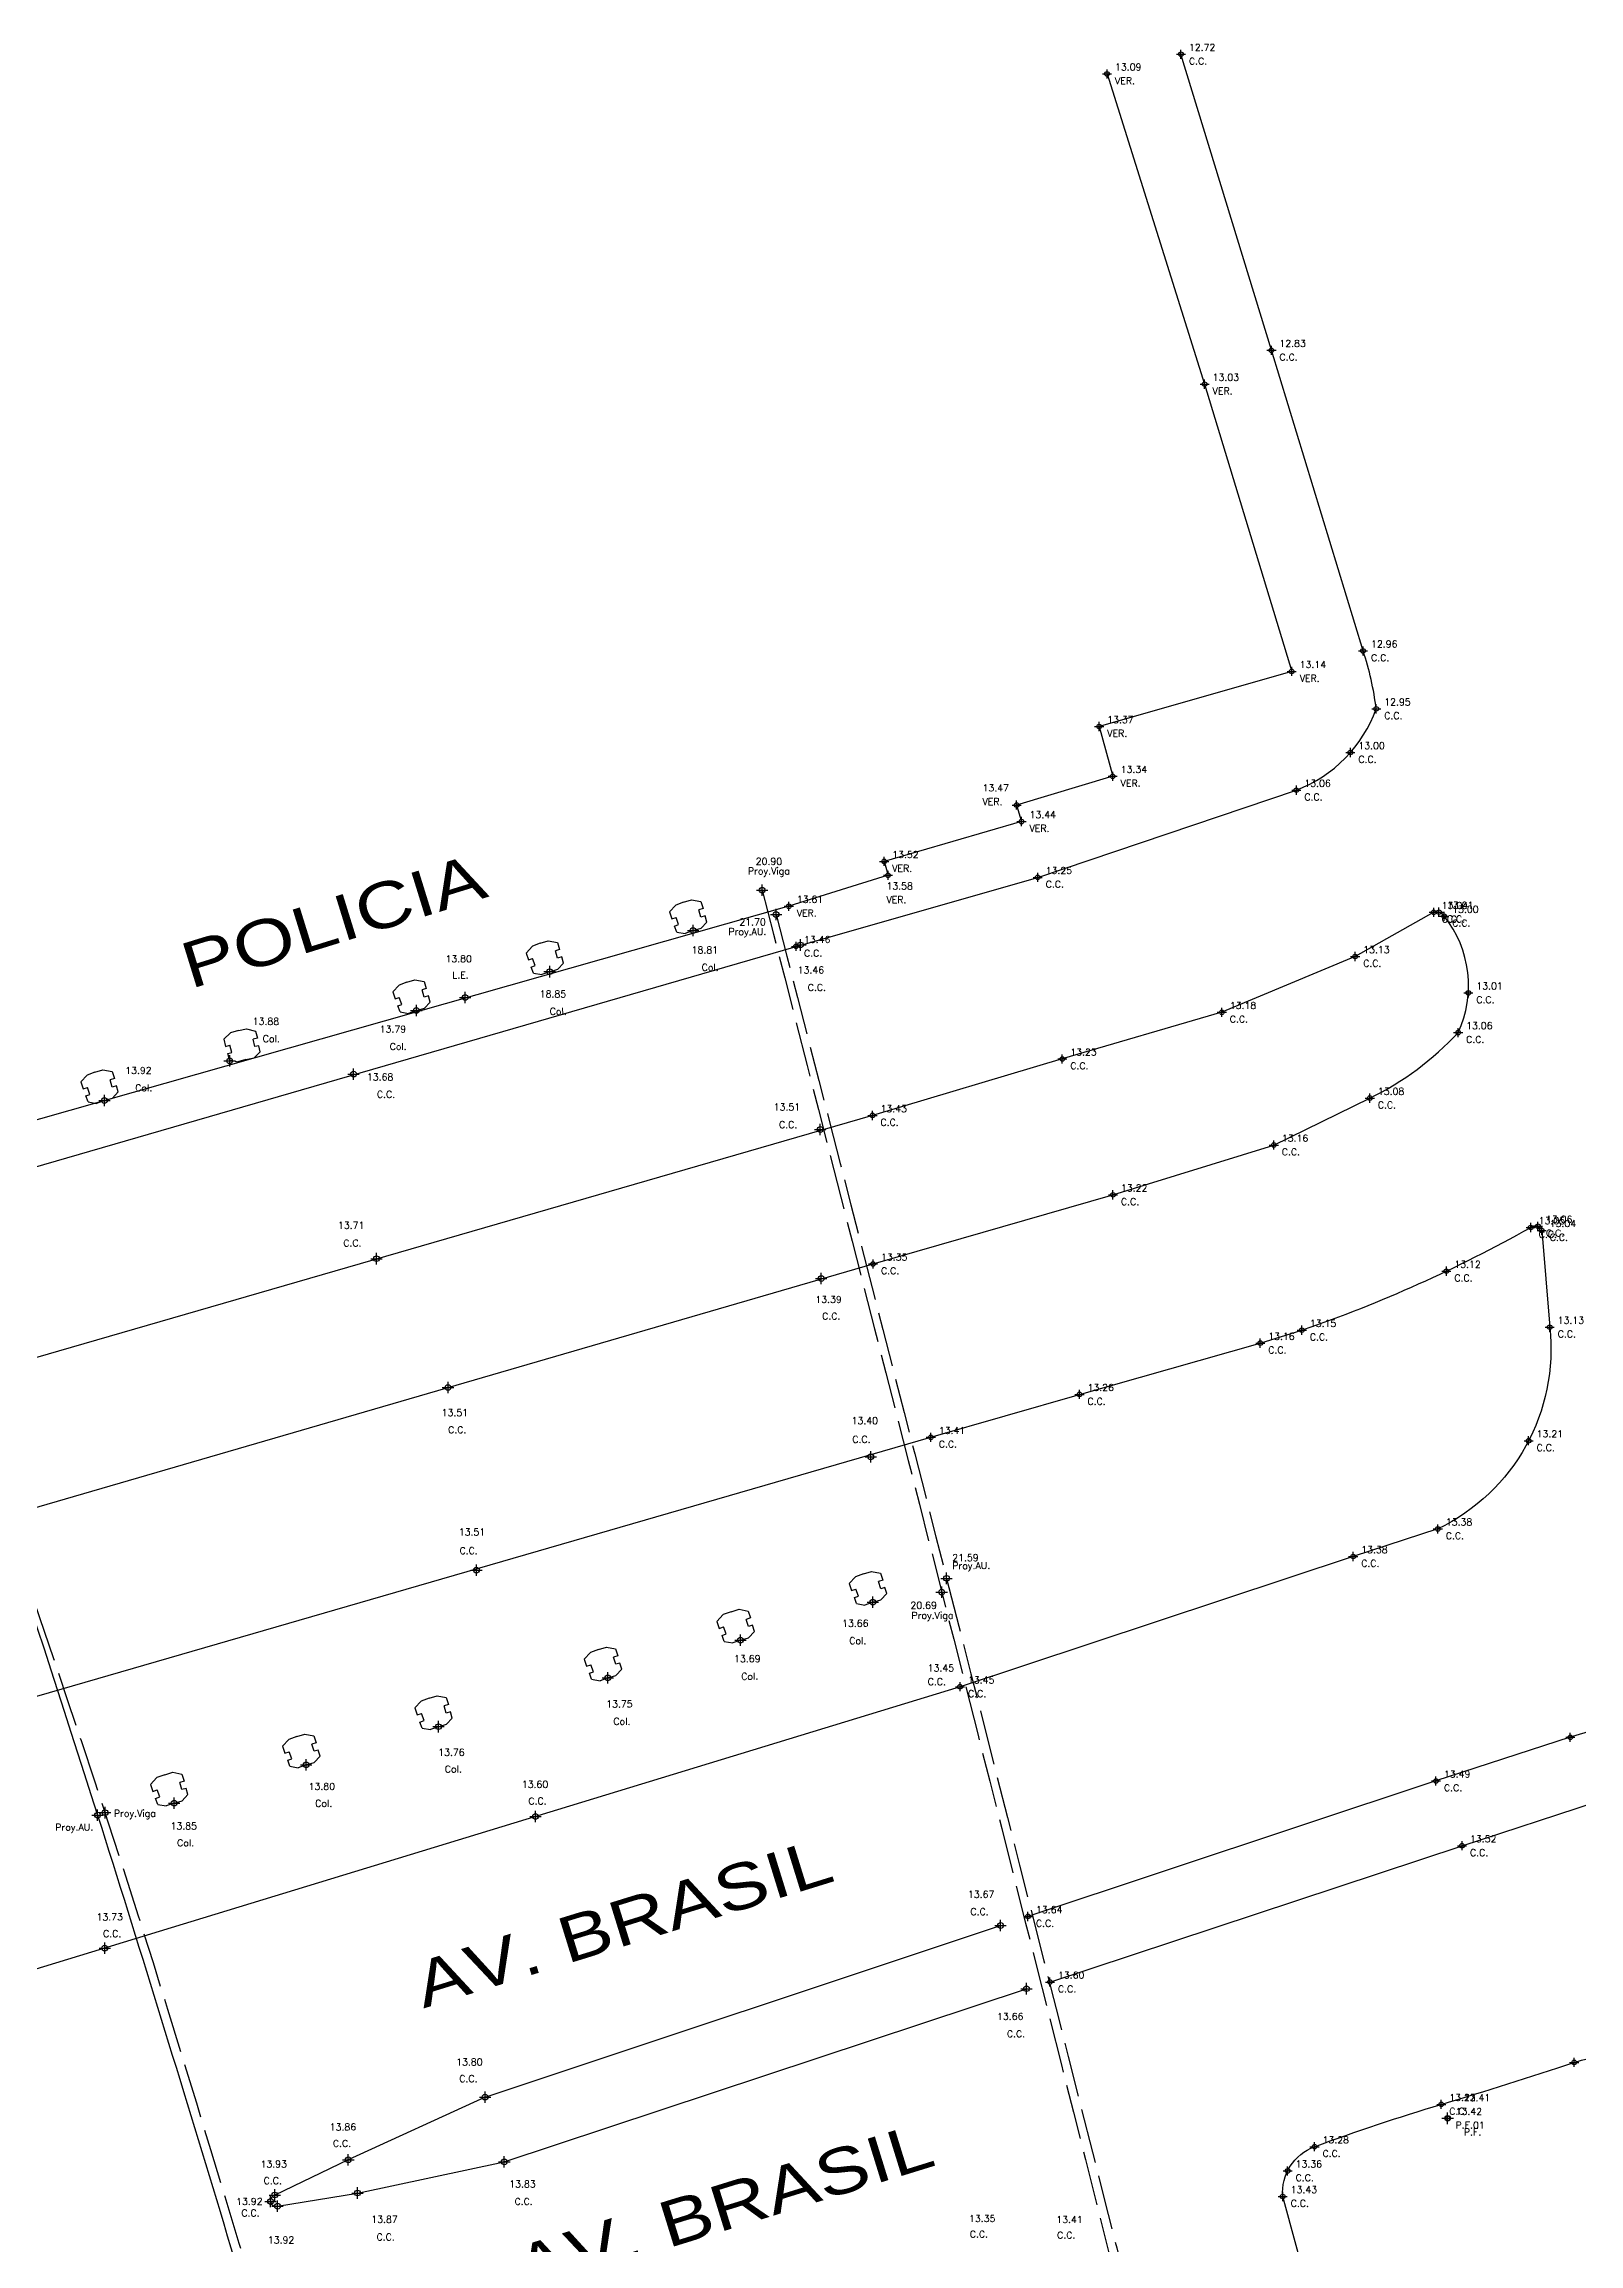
# Model space of a CAD drawing. Header units: metres. Extents: x 27389 to 27997, y 69801 to 70692.
# Drawn here: x 27695.2 to 27762.4, y 70176.8 to 70273.1 of the extents above; entities that cross this region are included whole.
import ezdxf
from ezdxf.enums import TextEntityAlignment as Align

# ---------------------------------------------------------------- set-up
doc = ezdxf.new("R2010")
doc.units = ezdxf.units.M
doc.header["$PDMODE"] = 34
doc.header["$PDSIZE"] = 0.25
doc.linetypes.add('ACAD_ISO02W100', pattern=[15, 12, -3])
for name, color, linetype in [('C.C.', 1, 'Continuous'), ('CODIGOS', 7, 'Continuous'), ('COTAS', 7, 'Continuous'), ('Proy Aut.', 7, 'Continuous'), ('Proy. Viga.', 4, 'Continuous'), ('PUNTOS', 7, 'Continuous'), ('TEXTOS', 3, 'Continuous'), ('VER.', 2, 'Continuous')]:
    doc.layers.add(name, color=color, linetype=linetype)
doc.styles.get("Standard").update_dxf_attribs({"font": 'simplex.shx'})
doc.styles.add('Textos', font='', dxfattribs={"width": 1.3, "height": 2})
doc.styles.get('Textos').set_extended_font_data('Cascadia Code')

# ---------------------------------------------------------------- blocks, each defined once
blk = doc.blocks.new('Pila')
for p, q in [((27776.343, 70161.058), (27776.066, 70160.759)), ((27776.066, 70160.759), (27776.168, 70160.455)), ((27776.168, 70160.455), (27776.353, 70160.517)), ((27776.687, 70161.183), (27776.343, 70161.058)), ((27776.467, 70160.21), (27776.353, 70160.517)), ((27776.687, 70161.183), (27777.038, 70161.287)), ((27777.038, 70161.287), (27777.438, 70161.211)), ((27777.537, 70160.906), (27777.351, 70160.846)), ((27777.442, 70160.531), (27777.351, 70160.846)), ((27777.438, 70161.211), (27777.537, 70160.906)), ((27777.626, 70160.584), (27777.442, 70160.531)), ((27777.704, 70160.314), (27777.626, 70160.584)), ((27776.288, 70160.143), (27776.467, 70160.21)), ((27776.386, 70159.88), (27776.288, 70160.143)), ((27776.386, 70159.88), (27776.753, 70159.814)), ((27777.097, 70159.939), (27776.753, 70159.814)), ((27777.097, 70159.939), (27777.448, 70160.043)), ((27777.704, 70160.314), (27777.448, 70160.043))]:
    blk.add_line(p, q)
blk = doc.blocks.new('*U2')
at = {"color": 0, "linetype": 'ByBlock', "lineweight": -2, "transparency": 16777216}
for p, q in [((-1, 0), (1, 0)), ((0, -1), (0, 1))]:
    blk.add_line(p, q, dxfattribs=at)
blk.add_circle((0, 0), 0.5, dxfattribs=at)
blk = doc.blocks.new('*U3')
at = {"color": 0, "linetype": 'ByBlock', "lineweight": -2, "transparency": 16777216}
for p, q in [((-1, 0), (1, 0)), ((0, -1), (0, 1))]:
    blk.add_line(p, q, dxfattribs=at)
blk.add_circle((0, 0), 0.5, dxfattribs=at)

msp = doc.modelspace()

# ---------------------------------------------------------------- linework, layer by layer
at = {"layer": 'C.C.'}
for p, q in [((27714.51, 70183.227, 14.138), (27737.078, 70190.738, 14.138)), ((27715.35, 70180.389, 14.138), (27738.214, 70187.971, 14.138)), ((27714.51, 70183.227, 14.138), (27708.52, 70180.48, 14.138)), ((27708.52, 70180.48, 14.138), (27705.301, 70178.938, 14.138)), ((27708.924, 70179.025, 14.138), (27715.35, 70180.389, 14.138)), ((27705.425, 70178.444, 14.138), (27708.924, 70179.025, 14.138)), ((27750.865, 70173.62, 14.138), (27749.43, 70178.875, 14.138))]:
    msp.add_line(p, q, dxfattribs=at)
at = {"layer": 'C.C.', "elevation": 14.138, "flags": 128}
for points in [[(27661.63, 70248.807, 0.290809), (27660.026, 70244.178), (27666.435, 70224.352), (27669.295, 70215.489), (27670.496, 70213.856, 0.525079), (27671, 70213.695), (27676.993, 70217.293), (27681.98, 70220.23), (27685.914, 70221.373), (27728.123, 70233.609), (27738.704, 70236.63), (27750.028, 70240.449, 0.217921), (27753.525, 70244.011, 0.049384), (27752.948, 70246.544), (27748.936, 70259.707), (27744.975, 70272.668)], [(27661.63, 70248.807, 0.290809), (27660.026, 70244.178), (27666.435, 70224.352), (27669.295, 70215.489), (27670.496, 70213.856, 0.525079), (27671, 70213.695), (27676.993, 70217.293), (27681.98, 70220.23), (27685.914, 70221.373), (27728.123, 70233.609), (27738.704, 70236.63), (27750.028, 70240.449, 0.217921), (27753.525, 70244.011, 0.049384), (27752.948, 70246.544), (27748.936, 70259.707), (27744.975, 70272.668)], [(27739.241, 70188.262), (27757.28, 70194.231), (27763.165, 70196.154, 0.006147), (27764.951, 70196.762, 0.873047), (27763.942, 70199.556), (27762.022, 70198.978), (27756.14, 70197.065), (27738.277, 70191.135)], [(27739.241, 70188.262), (27757.28, 70194.231), (27763.165, 70196.154, 0.006147), (27764.951, 70196.762, 0.873047), (27763.942, 70199.556), (27762.022, 70198.978), (27756.14, 70197.065), (27738.277, 70191.135)], [(27749.43, 70178.875, -0.335764), (27750.824, 70181.053, -0.01562), (27756.372, 70182.906, 0.007394), (27762.192, 70184.744, -0.205343), (27767.3, 70184.312, -0.151286), (27771.559, 70180.016), (27781.394, 70156.156), (27788.955, 70138.158), (27798.004, 70116.928), (27807.165, 70095.861), (27814.287, 70080.113, -0.283049), (27812.555, 70070.9), (27798.701, 70059.809), (27787.18, 70050.747, -0.402008), (27784.614, 70050.918), (27781.196, 70055.219)], [(27749.43, 70178.875, -0.335764), (27750.824, 70181.053, -0.01562), (27756.372, 70182.906, 0.007394), (27762.192, 70184.744, -0.205343), (27767.3, 70184.312, -0.151286), (27771.559, 70180.016), (27781.394, 70156.156), (27788.955, 70138.158), (27798.004, 70116.928), (27807.165, 70095.861), (27814.287, 70080.113, -0.283049), (27812.555, 70070.9), (27798.701, 70059.809), (27787.18, 70050.747, -0.402008), (27784.614, 70050.918), (27781.196, 70055.219)]]:
    msp.add_lwpolyline(points, format="xyb", dxfattribs=at)
for points in [[(27683.817, 70212.415), (27676.63, 70207.586), (27674.973, 70206.462), (27673.408, 70205.299, 0.788158), (27674.494, 70203.186), (27676.47, 70203.741), (27678.4, 70204.293), (27685.793, 70206.419), (27731.493, 70219.703), (27741.999, 70222.731), (27749.04, 70224.91), (27753.244, 70226.965, 0.09206), (27757.11, 70229.833, 0.285884), (27756.5, 70234.927, 0.347842), (27756.043, 70235.1), (27752.604, 70233.163), (27746.762, 70230.721), (27739.78, 70228.678), (27731.469, 70226.206)], [(27683.817, 70212.415), (27676.63, 70207.586), (27674.973, 70206.462), (27673.408, 70205.299, 0.788158), (27674.494, 70203.186), (27676.47, 70203.741), (27678.4, 70204.293), (27685.793, 70206.419), (27731.493, 70219.703), (27741.999, 70222.731), (27749.04, 70224.91), (27753.244, 70226.965, 0.09206), (27757.11, 70229.833, 0.285884), (27756.5, 70234.927, 0.347842), (27756.043, 70235.1), (27752.604, 70233.163), (27746.762, 70230.721), (27739.78, 70228.678), (27731.469, 70226.206)], [(27760.288, 70221.301, -0.546428), (27760.77, 70221.172), (27761.12, 70216.937, -0.318203), (27756.221, 70208.101), (27752.517, 70206.894), (27735.302, 70201.191), (27691.669, 70187.859, -0.064573), (27686.067, 70186.641, -0.125866), (27680.426, 70187.582, -0.214268), (27677.115, 70191.26), (27675.863, 70195.158), (27689.176, 70199.134), (27734.024, 70212.113), (27740.532, 70213.992), (27748.447, 70216.238), (27750.268, 70216.805, 0.045206)], [(27760.288, 70221.301, -0.546428), (27760.77, 70221.172), (27761.12, 70216.937, -0.318203), (27756.221, 70208.101), (27752.517, 70206.894), (27735.302, 70201.191), (27691.669, 70187.859, -0.064573), (27686.067, 70186.641, -0.125866), (27680.426, 70187.582, -0.214268), (27677.115, 70191.26), (27675.863, 70195.158), (27689.176, 70199.134), (27734.024, 70212.113), (27740.532, 70213.992), (27748.447, 70216.238), (27750.268, 70216.805, 0.045206)]]:
    msp.add_lwpolyline(points, format="xyb", close=True, dxfattribs=at)
at = {"layer": 'C.C.'}
msp.add_arc((27705.369, 70178.692, 14.138), 0.255, 105.3941, 282.79739, dxfattribs=at)
at = {"layer": 'Proy Aut.', "linetype": 'ACAD_ISO02W100', "ltscale": 0.2}
msp.add_spline([(27727.25, 70235.002, 14.138), (27734.714, 70205.938, 14.138), (27743.229, 70172.434, 14.138), (27751.787, 70138.869, 14.138), (27761.275, 70101.253, 14.138), (27768.797, 70071.021, 14.138), (27775.05, 70044.157, 14.138), (27783.272, 70003.012, 14.138), (27787.76, 69968.779, 14.138)], degree=3, dxfattribs=at)
at = {"layer": 'Proy Aut.'}
msp.add_spline([(27687.924, 70224.596, 14.138), (27697.543, 70195.569, 14.138), (27707.903, 70161.89, 14.138), (27718.697, 70128.421, 14.138), (27729.89, 70093.6, 14.138), (27738.732, 70065.207, 14.138), (27747.73, 70031.228, 14.138), (27754.082, 69999.098, 14.138), (27757.406, 69971.041, 14.138), (27760.396, 69941.315, 14.138)], degree=3, dxfattribs=at)
at = {"layer": 'Proy. Viga.', "linetype": 'ACAD_ISO02W100', "ltscale": 0.2}
msp.add_spline([(27726.64, 70236.069, 14.138), (27734.5, 70205.338, 14.138), (27742.881, 70172.211, 14.138), (27751.68, 70137.701, 14.138), (27760.801, 70102.377, 14.138), (27768.126, 70072.165, 14.138), (27774.491, 70044.706, 14.138), (27781.857, 70009.303, 14.138), (27786.953, 69973.175, 14.138)], degree=3, dxfattribs=at)
msp.add_open_spline([(27730.08, 70093.661, 14.138), (27726.379, 70105.409, 14.138), (27719.145, 70128.374, 14.138), (27707.963, 70162.069, 14.138), (27698.788, 70194.087, 14.138), (27691.326, 70214.627, 14.138), (27688.264, 70224.578, 14.138), (27688.177, 70224.864, 14.138)], degree=3, knots=[0, 0, 0, 0, 36.952377, 72.232274, 106.494852, 136.840049, 137.736408, 137.736408, 137.736408, 137.736408], dxfattribs=at)
at = {"layer": 'PUNTOS', "color": 2}
for p in [(27726.64, 70236.069, 14.138), (27727.25, 70235.002, 14.138), (27723.614, 70234.298, 14.138), (27728.319, 70233.67, 14.138), (27717.337, 70232.501, 14.138), (27711.499, 70230.796, 14.138), (27713.639, 70231.365, 14.138), (27703.327, 70228.592, 14.138), (27708.753, 70228.018, 14.138), (27697.843, 70226.857, 14.138), (27729.183, 70225.591, 14.138), (27709.757, 70219.934, 14.138), (27729.228, 70219.062, 14.138), (27712.886, 70214.289, 14.138), (27731.394, 70211.259, 14.138), (27714.128, 70206.301, 14.138), (27734.714, 70205.938, 14.138), (27731.486, 70204.892, 14.138), (27734.5, 70205.338, 14.138), (27725.693, 70203.236, 14.138), (27719.884, 70201.581, 14.138), (27712.469, 70199.444, 14.138), (27706.677, 70197.772, 14.138), (27700.896, 70196.098, 14.138), (27697.543, 70195.569, 14.138), (27697.876, 70195.679, 14.138), (27716.718, 70195.513, 14.138), (27737.078, 70190.738, 14.138), (27697.857, 70189.75, 14.138), (27738.214, 70187.971, 14.138), (27714.51, 70183.227, 14.138), (27756.651, 70182.296, 14.138), (27708.52, 70180.48, 14.138), (27715.35, 70180.389, 14.138), (27705.117, 70178.653, 14.138), (27705.301, 70178.938, 14.138), (27708.924, 70179.025, 14.138), (27705.425, 70178.444, 14.138)]:
    msp.add_point(p, dxfattribs=at)
at = {"layer": 'VER.', "elevation": 14.138, "flags": 128}
msp.add_lwpolyline([(27741.738, 70271.808), (27746.012, 70258.222), (27749.824, 70245.648), (27741.396, 70243.233), (27741.985, 70241.054), (27737.781, 70239.794), (27737.995, 70239.08), (27731.982, 70237.328), (27732.152, 70236.719), (27727.806, 70235.365), (27685.423, 70223.322), (27684.309, 70227.043), (27681.51, 70226.288), (27682.556, 70222.615), (27675.143, 70220.435), (27673.492, 70226.3), (27668.892, 70225.001), (27662.722, 70245.197), (27661.63, 70248.807)], dxfattribs=at)
msp.add_lwpolyline([(27741.738, 70271.808), (27746.012, 70258.222), (27749.824, 70245.648), (27741.396, 70243.233), (27741.985, 70241.054), (27737.781, 70239.794), (27737.995, 70239.08), (27731.982, 70237.328), (27732.152, 70236.719), (27727.806, 70235.365), (27685.423, 70223.322), (27684.309, 70227.043), (27681.51, 70226.288), (27682.556, 70222.615), (27675.143, 70220.435), (27673.492, 70226.3), (27668.892, 70225.001), (27662.722, 70245.197), (27661.63, 70248.807)], dxfattribs=at)

# ---------------------------------------------------------------- block references
for p, rotation in [((119.543, 6.101, 14.138), 0.141232810878701), ((113.266, 4.305, 14.138), 0.141232810878701), ((107.429, 2.6, 14.138), 0.141232810878701), ((-4768.809, 2114.789, 14.138), 356.1099895900331), ((93.772, -1.339, 14.138), 0.141232810878701), ((127.415, -23.304, 14.138), 0.141232810878701), ((121.623, -24.961, 14.138), 0.141232810878701), ((115.814, -26.615, 14.138), 0.141232810878701), ((108.398, -28.752, 14.138), 0.141232810878701), ((102.606, -30.424, 14.138), 0.141232810878701), ((96.825, -32.099, 14.138), 0.141232810878701)]:
    msp.add_blockref('Pila', p, dxfattribs=dict(rotation=rotation))
at = {"layer": 'PUNTOS', "color": 1, "xscale": 0.2, "yscale": 0.2, "zscale": 0.2}
for name, p in [('*U2', (27744.975, 70272.668, 26.861)), ('*U2', (27741.738, 70271.808, 27.225)), ('*U2', (27748.936, 70259.707, 26.967)), ('*U2', (27746.012, 70258.222, 27.166)), ('*U2', (27752.948, 70246.544, 27.093)), ('*U2', (27749.824, 70245.648, 27.273)), ('*U2', (27741.396, 70243.233, 27.509)), ('*U2', (27753.525, 70244.011, 27.087)), ('*U2', (27752.393, 70242.095, 27.139)), ('*U2', (27741.985, 70241.054, 27.482)), ('*U2', (27750.028, 70240.449, 27.203)), ('*U2', (27737.781, 70239.794, 27.609)), ('*U2', (27737.995, 70239.073, 27.573)), ('*U2', (27731.982, 70237.328, 27.657)), ('*U2', (27732.152, 70236.719, 27.717)), ('*U2', (27738.704, 70236.63, 27.388)), ('*U2', (27727.806, 70235.365, 27.749)), ('*U2', (27756.043, 70235.1, 27.178)), ('*U2', (27756.268, 70235.104, 27.144)), ('*U2', (27756.5, 70234.927, 27.134)), ('*U2', (27728.123, 70233.609, 27.599)), ('*U2', (27752.604, 70233.163, 27.269)), ('*U2', (27757.557, 70231.57, 27.144)), ('*U2', (27746.762, 70230.721, 27.321)), ('*U2', (27757.11, 70229.833, 27.195)), ('*U2', (27739.78, 70228.678, 27.366)), ('*U2', (27753.244, 70226.965, 27.22)), ('*U2', (27731.469, 70226.206, 27.57)), ('*U2', (27749.04, 70224.91, 27.302)), ('*U2', (27741.999, 70222.731, 27.359)), ('*U2', (27760.288, 70221.301, 27.19)), ('*U2', (27760.606, 70221.354, 27.197)), ('*U2', (27760.77, 70221.172, 27.178)), ('*U2', (27731.493, 70219.703, 27.487)), ('*U2', (27756.595, 70219.388, 27.262)), ('*U2', (27748.447, 70216.238, 27.302)), ('*U2', (27750.268, 70216.805, 27.289)), ('*U2', (27761.12, 70216.937, 27.264)), ('*U3', (27761.12, 70216.937, 27.264)), ('*U2', (27740.532, 70213.992, 27.393)), ('*U2', (27734.024, 70212.113, 27.551)), ('*U2', (27760.196, 70211.963, 27.348)), ('*U3', (27760.196, 70211.963, 27.348)), ('*U2', (27756.221, 70208.101, 27.516)), ('*U3', (27756.221, 70208.101, 27.516)), ('*U2', (27752.517, 70206.894, 27.518)), ('*U3', (27752.517, 70206.894, 27.518)), ('*U2', (27735.302, 70201.191, 27.589)), ('*U2', (27762.022, 70198.978, 27.589)), ('*U3', (27762.022, 70198.978, 27.589)), ('*U2', (27756.14, 70197.065, 27.632)), ('*U3', (27756.14, 70197.065, 27.632)), ('*U2', (27757.28, 70194.231, 27.658)), ('*U3', (27757.28, 70194.231, 27.658)), ('*U2', (27738.277, 70191.135, 27.774)), ('*U3', (27738.277, 70191.135, 27.774)), ('*U2', (27739.241, 70188.262, 27.74)), ('*U3', (27739.241, 70188.262, 27.74)), ('*U2', (27762.192, 70184.744, 27.326)), ('*U2', (27756.372, 70182.906, 27.359)), ('*U2', (27756.651, 70182.296, 27.553)), ('*U2', (27750.824, 70181.053, 27.422)), ('*U2', (27749.645, 70179.992, 27.494)), ('*U2', (27749.43, 70178.875, 27.566))]:
    msp.add_blockref(name, p, dxfattribs=at)
at = {"layer": 'PUNTOS', "color": 2, "xscale": 0.2, "yscale": 0.2, "zscale": 0.2}
for p in [(27744.975, 70272.668, 26.861), (27741.738, 70271.808, 27.225), (27748.936, 70259.707, 26.967), (27746.012, 70258.222, 27.166), (27752.948, 70246.544, 27.093), (27749.824, 70245.648, 27.273), (27741.396, 70243.233, 27.509), (27753.525, 70244.011, 27.087), (27752.393, 70242.095, 27.139), (27741.985, 70241.054, 27.482), (27750.028, 70240.449, 27.203), (27737.781, 70239.794, 27.609), (27737.995, 70239.073, 27.573), (27731.982, 70237.328, 27.657), (27732.152, 70236.719, 27.717), (27738.704, 70236.63, 27.388), (27727.806, 70235.365, 27.749), (27756.043, 70235.1, 27.178), (27756.268, 70235.104, 27.144), (27756.5, 70234.927, 27.134), (27728.123, 70233.609, 27.599), (27752.604, 70233.163, 27.269), (27757.557, 70231.57, 27.144), (27746.762, 70230.721, 27.321), (27757.11, 70229.833, 27.195), (27739.78, 70228.678, 27.366), (27753.244, 70226.965, 27.22), (27731.469, 70226.206, 27.57), (27749.04, 70224.91, 27.302), (27741.999, 70222.731, 27.359), (27760.288, 70221.301, 27.19), (27760.606, 70221.354, 27.197), (27760.77, 70221.172, 27.178), (27731.493, 70219.703, 27.487), (27756.595, 70219.388, 27.262), (27748.447, 70216.238, 27.302), (27750.268, 70216.805, 27.289), (27740.532, 70213.992, 27.393), (27734.024, 70212.113, 27.551), (27735.302, 70201.191, 27.589), (27762.192, 70184.744, 27.326), (27756.372, 70182.906, 27.359), (27756.651, 70182.296, 27.553), (27750.824, 70181.053, 27.422), (27749.645, 70179.992, 27.494), (27749.43, 70178.875, 27.566)]:
    msp.add_blockref('*U3', p, dxfattribs=at)

# ---------------------------------------------------------------- texts
at = {"layer": 'CODIGOS', "color": 3}
for s, p in [('Proy.Viga', (27726.016, 70236.756, 14.138)), ('Proy.AU.', (27725.163, 70234.103, 14.138)), ('Col.', (27723.992, 70232.537, 14.138)), ('L.E.', (27713.073, 70232.198, 14.138)), ('C.C.', (27728.636, 70231.659, 14.138)), ('Col.', (27717.34, 70230.614, 14.138)), ('Col.', (27704.776, 70229.414, 14.138)), ('Col.', (27710.334, 70229.073, 14.138)), ('Col.', (27699.191, 70227.263, 14.138)), ('C.C.', (27709.775, 70226.98, 14.138)), ('C.C.', (27727.379, 70225.648, 14.138)), ('C.C.', (27708.301, 70220.465, 14.138)), ('C.C.', (27729.266, 70217.266, 14.138)), ('C.C.', (27712.891, 70212.291, 14.138)), ('C.C.', (27730.588, 70211.87, 14.138)), ('C.C.', (27713.391, 70206.995, 14.138)), ('Proy.AU.', (27734.964, 70206.345, 14.138)), ('Proy.Viga', (27733.177, 70204.161, 14.138)), ('Col.', (27730.455, 70203.055, 14.138)), ('Col.', (27725.725, 70201.501, 14.138)), ('Col.', (27720.128, 70199.523, 14.138)), ('Col.', (27712.746, 70197.435, 14.138)), ('Col.', (27707.071, 70195.939, 14.138)), ('C.C.', (27716.406, 70196.034, 14.138)), ('Proy.AU.', (27695.693, 70194.891, 14.138)), ('Proy.Viga', (27698.258, 70195.497, 14.138)), ('Col.', (27701.026, 70194.206, 14.138)), ('C.C.', (27735.759, 70191.191, 14.138)), ('C.C.', (27697.784, 70190.228, 14.138)), ('C.C.', (27737.355, 70185.844, 14.138)), ('P.F.', (27757.362, 70181.548, 14.138)), ('C.C.', (27715.799, 70178.503, 14.138)), ('C.C.', (27735.731, 70177.073, 14.138)), ('C.C.', (27739.553, 70177.029, 14.138))]:
    msp.add_text(s, height=0.3, rotation=0.14123, dxfattribs=at).set_placement(p)
for p in [(27713.381, 70183.884, 14.138), (27707.848, 70181.045, 14.138), (27704.815, 70179.418, 14.138), (27703.84, 70178.004, 14.138), (27709.758, 70176.952, 14.138)]:
    msp.add_text('C.C.', height=0.3, dxfattribs=at).set_placement(p)
at = {"layer": 'CODIGOS', "color": 3, "char_height": 0.3, "attachment_point": 1}
for s, insert in [('C.C.', (27745.325, 70272.518, 26.861)), ('C.C.', (27745.325, 70272.518, 26.861)), ('VER.', (27742.088, 70271.658, 27.225)), ('VER.', (27742.088, 70271.658, 27.225)), ('C.C.', (27749.286, 70259.557, 26.967)), ('C.C.', (27749.286, 70259.557, 26.967)), ('VER.', (27746.362, 70258.072, 27.166)), ('VER.', (27746.362, 70258.072, 27.166)), ('C.C.', (27753.298, 70246.394, 27.093)), ('C.C.', (27753.298, 70246.394, 27.093)), ('VER.', (27750.174, 70245.498, 27.273)), ('VER.', (27750.174, 70245.498, 27.273)), ('C.C.', (27753.875, 70243.861, 27.087)), ('C.C.', (27753.875, 70243.861, 27.087)), ('VER.', (27741.746, 70243.083, 27.509)), ('VER.', (27741.746, 70243.083, 27.509)), ('C.C.', (27752.743, 70241.945, 27.139)), ('C.C.', (27752.743, 70241.945, 27.139)), ('VER.', (27742.335, 70240.904, 27.482)), ('VER.', (27742.335, 70240.904, 27.482)), ('VER.', (27736.286, 70240.097, 27.609)), ('C.C.', (27750.378, 70240.299, 27.203)), ('C.C.', (27750.378, 70240.299, 27.203)), ('VER.', (27738.345, 70238.923, 27.573)), ('VER.', (27738.345, 70238.923, 27.573)), ('VER.', (27732.332, 70237.178, 27.657)), ('VER.', (27732.332, 70237.178, 27.657)), ('VER.', (27732.081, 70235.805, 27.717)), ('C.C.', (27739.054, 70236.48, 27.388)), ('C.C.', (27739.054, 70236.48, 27.388)), ('VER.', (27728.156, 70235.215, 27.749)), ('VER.', (27728.156, 70235.215, 27.749)), ('C.C.', (27756.393, 70234.95, 27.178)), ('C.C.', (27756.393, 70234.95, 27.178)), ('C.C.', (27756.618, 70234.954, 27.144)), ('C.C.', (27756.618, 70234.954, 27.144)), ('C.C.', (27756.85, 70234.777, 27.134)), ('C.C.', (27756.85, 70234.777, 27.134)), ('C.C.', (27728.473, 70233.459, 27.599)), ('C.C.', (27728.473, 70233.459, 27.599)), ('C.C.', (27752.954, 70233.013, 27.269)), ('C.C.', (27752.954, 70233.013, 27.269)), ('C.C.', (27757.907, 70231.42, 27.144)), ('C.C.', (27757.907, 70231.42, 27.144)), ('C.C.', (27747.112, 70230.571, 27.321)), ('C.C.', (27747.112, 70230.571, 27.321)), ('C.C.', (27757.46, 70229.683, 27.195)), ('C.C.', (27757.46, 70229.683, 27.195)), ('C.C.', (27740.13, 70228.528, 27.366)), ('C.C.', (27740.13, 70228.528, 27.366)), ('C.C.', (27731.819, 70226.056, 27.57)), ('C.C.', (27731.819, 70226.056, 27.57)), ('C.C.', (27753.594, 70226.815, 27.22)), ('C.C.', (27753.594, 70226.815, 27.22)), ('C.C.', (27749.39, 70224.76, 27.302)), ('C.C.', (27749.39, 70224.76, 27.302)), ('C.C.', (27742.349, 70222.581, 27.359)), ('C.C.', (27742.349, 70222.581, 27.359)), ('C.C.', (27760.638, 70221.151, 27.19)), ('C.C.', (27760.638, 70221.151, 27.19)), ('C.C.', (27760.956, 70221.204, 27.197)), ('C.C.', (27760.956, 70221.204, 27.197)), ('C.C.', (27761.12, 70221.022, 27.178)), ('C.C.', (27761.12, 70221.022, 27.178)), ('C.C.', (27731.843, 70219.553, 27.487)), ('C.C.', (27731.843, 70219.553, 27.487)), ('C.C.', (27756.945, 70219.238, 27.262)), ('C.C.', (27756.945, 70219.238, 27.262)), ('C.C.', (27750.618, 70216.655, 27.289)), ('C.C.', (27750.618, 70216.655, 27.289)), ('C.C.', (27761.47, 70216.787, 27.264)), ('C.C.', (27761.47, 70216.787, 27.264)), ('C.C.', (27748.797, 70216.088, 27.302)), ('C.C.', (27748.797, 70216.088, 27.302)), ('C.C.', (27740.882, 70213.842, 27.393)), ('C.C.', (27740.882, 70213.842, 27.393)), ('C.C.', (27734.374, 70211.963, 27.551)), ('C.C.', (27734.374, 70211.963, 27.551)), ('C.C.', (27760.546, 70211.813, 27.348)), ('C.C.', (27760.546, 70211.813, 27.348)), ('C.C.', (27756.571, 70207.951, 27.516)), ('C.C.', (27756.571, 70207.951, 27.516)), ('C.C.', (27752.867, 70206.744, 27.518)), ('C.C.', (27752.867, 70206.744, 27.518)), ('C.C.', (27733.887, 70201.561, 27.589)), ('C.C.', (27735.652, 70201.041, 27.589)), ('C.C.', (27756.49, 70196.915, 27.632)), ('C.C.', (27756.49, 70196.915, 27.632)), ('C.C.', (27757.63, 70194.081, 27.658)), ('C.C.', (27757.63, 70194.081, 27.658)), ('C.C.', (27738.627, 70190.985, 27.774)), ('C.C.', (27738.627, 70190.985, 27.774)), ('C.C.', (27739.591, 70188.112, 27.74)), ('C.C.', (27739.591, 70188.112, 27.74)), ('C.C.', (27756.722, 70182.756, 27.359)), ('C.C.', (27756.722, 70182.756, 27.359)), ('P.F.01', (27757.001, 70182.146, 27.553)), ('P.F.01', (27757.001, 70182.146, 27.553)), ('C.C.', (27751.174, 70180.903, 27.422)), ('C.C.', (27751.174, 70180.903, 27.422)), ('C.C.', (27749.995, 70179.842, 27.494)), ('C.C.', (27749.995, 70179.842, 27.494)), ('C.C.', (27749.78, 70178.725, 27.566)), ('C.C.', (27749.78, 70178.725, 27.566))]:
    msp.add_mtext(s, dxfattribs=dict(at, insert=insert))
at = {"layer": 'COTAS', "color": 1}
for s, p in [('20.90  ', (27726.359, 70237.18, 14.138)), ('21.70  ', (27725.641, 70234.525, 14.138)), ('13.80  ', (27712.774, 70232.912, 14.138)), ('18.81  ', (27723.553, 70233.297, 14.138)), ('13.46  ', (27728.197, 70232.419, 14.138)), ('18.85  ', (27716.902, 70231.374, 14.138)), ('13.88  ', (27704.337, 70230.174, 14.138)), ('13.79  ', (27709.895, 70229.833, 14.138)), ('13.92  ', (27698.753, 70228.023, 14.138)), ('13.68  ', (27709.336, 70227.74, 14.138)), ('13.51  ', (27727.147, 70226.425, 14.138)), ('13.71  ', (27708.069, 70221.242, 14.138)), ('13.39  ', (27728.968, 70217.996, 14.138)), ('13.51  ', (27712.608, 70213.041, 14.138)), ('13.40  ', (27730.555, 70212.688, 14.138)), ('13.51  ', (27713.358, 70207.813, 14.138)), ('21.59  ', (27734.962, 70206.689, 14.138)), ('20.69  ', (27733.132, 70204.602, 14.138)), ('13.66  ', (27730.14, 70203.82, 14.138)), ('13.69  ', (27725.411, 70202.267, 14.138)), ('13.75  ', (27719.813, 70200.288, 14.138)), ('13.76  ', (27712.458, 70198.17, 14.138)), ('13.60  ', (27716.117, 70196.769, 14.138)), ('13.80  ', (27706.783, 70196.674, 14.138)), ('13.85  ', (27700.738, 70194.941, 14.138)), ('13.67  ', (27735.649, 70191.953, 14.138)), ('13.73  ', (27697.496, 70190.963, 14.138)), ('13.66  ', (27736.921, 70186.604, 14.138)), ('13.80  ', (27713.242, 70184.607, 14.138)), ('13.41  ', (27757.358, 70183.048, 14.138)), ('13.86  ', (27707.709, 70181.768, 14.138)), ('13.93  ', (27704.676, 70180.14, 14.138)), ('13.92  ', (27703.609, 70178.504, 14.138)), ('13.83  ', (27715.568, 70179.271, 14.138)), ('13.87  ', (27709.527, 70177.72, 14.138)), ('13.35  ', (27735.696, 70177.756, 14.138)), ('13.41  ', (27739.518, 70177.712, 14.138)), ('13.92  ', (27705, 70176.817, 14.138))]:
    msp.add_text(s, height=0.3, rotation=0.14123, dxfattribs=at).set_placement(p)
at = {"layer": 'COTAS', "color": 1, "char_height": 0.3, "attachment_point": 7}
for s, insert in [('12.72', (27745.325, 70272.818, 26.861)), ('12.72', (27745.325, 70272.818, 26.861)), ('13.09', (27742.088, 70271.958, 27.225)), ('13.09', (27742.088, 70271.958, 27.225)), ('12.83', (27749.286, 70259.857, 26.967)), ('12.83', (27749.286, 70259.857, 26.967)), ('13.03', (27746.362, 70258.372, 27.166)), ('13.03', (27746.362, 70258.372, 27.166)), ('12.96', (27753.298, 70246.694, 27.093)), ('12.96', (27753.298, 70246.694, 27.093)), ('13.14', (27750.174, 70245.798, 27.273)), ('13.14', (27750.174, 70245.798, 27.273)), ('12.95', (27753.875, 70244.161, 27.087)), ('12.95', (27753.875, 70244.161, 27.087)), ('13.37', (27741.746, 70243.383, 27.509)), ('13.37', (27741.746, 70243.383, 27.509)), ('13.00', (27752.743, 70242.245, 27.139)), ('13.00', (27752.743, 70242.245, 27.139)), ('13.34', (27742.335, 70241.204, 27.482)), ('13.34', (27742.335, 70241.204, 27.482)), ('13.47', (27736.286, 70240.397, 27.609)), ('13.06', (27750.378, 70240.599, 27.203)), ('13.06', (27750.378, 70240.599, 27.203)), ('13.44', (27738.345, 70239.223, 27.573)), ('13.44', (27738.345, 70239.223, 27.573)), ('13.52', (27732.332, 70237.478, 27.657)), ('13.52', (27732.332, 70237.478, 27.657)), ('13.25', (27739.054, 70236.78, 27.388)), ('13.25', (27739.054, 70236.78, 27.388)), ('13.61', (27728.156, 70235.515, 27.749)), ('13.61', (27728.156, 70235.515, 27.749)), ('13.58', (27732.081, 70236.105, 27.717)), ('13.04', (27756.393, 70235.25, 27.178)), ('13.04', (27756.393, 70235.25, 27.178)), ('13.01', (27756.618, 70235.254, 27.144)), ('13.01', (27756.618, 70235.254, 27.144)), ('13.00', (27756.85, 70235.077, 27.134)), ('13.00', (27756.85, 70235.077, 27.134)), ('13.46', (27728.473, 70233.759, 27.599)), ('13.46', (27728.473, 70233.759, 27.599)), ('13.13', (27752.954, 70233.313, 27.269)), ('13.13', (27752.954, 70233.313, 27.269)), ('13.01', (27757.907, 70231.72, 27.144)), ('13.01', (27757.907, 70231.72, 27.144)), ('13.18', (27747.112, 70230.871, 27.321)), ('13.18', (27747.112, 70230.871, 27.321)), ('13.06', (27757.46, 70229.983, 27.195)), ('13.06', (27757.46, 70229.983, 27.195)), ('13.23', (27740.13, 70228.828, 27.366)), ('13.23', (27740.13, 70228.828, 27.366)), ('13.08', (27753.594, 70227.115, 27.22)), ('13.08', (27753.594, 70227.115, 27.22)), ('13.43', (27731.819, 70226.356, 27.57)), ('13.43', (27731.819, 70226.356, 27.57)), ('13.16', (27749.39, 70225.06, 27.302)), ('13.16', (27749.39, 70225.06, 27.302)), ('13.22', (27742.349, 70222.881, 27.359)), ('13.22', (27742.349, 70222.881, 27.359)), ('13.05', (27760.638, 70221.451, 27.19)), ('13.05', (27760.638, 70221.451, 27.19)), ('13.06', (27760.956, 70221.504, 27.197)), ('13.06', (27760.956, 70221.504, 27.197)), ('13.04', (27761.12, 70221.322, 27.178)), ('13.04', (27761.12, 70221.322, 27.178)), ('13.35', (27731.843, 70219.853, 27.487)), ('13.35', (27731.843, 70219.853, 27.487)), ('13.12', (27756.945, 70219.538, 27.262)), ('13.12', (27756.945, 70219.538, 27.262)), ('13.15', (27750.618, 70216.955, 27.289)), ('13.15', (27750.618, 70216.955, 27.289)), ('13.13', (27761.47, 70217.087, 27.264)), ('13.13', (27761.47, 70217.087, 27.264)), ('13.16', (27748.797, 70216.388, 27.302)), ('13.16', (27748.797, 70216.388, 27.302)), ('13.26', (27740.882, 70214.142, 27.393)), ('13.26', (27740.882, 70214.142, 27.393)), ('13.41', (27734.374, 70212.263, 27.551)), ('13.41', (27734.374, 70212.263, 27.551)), ('13.21', (27760.546, 70212.113, 27.348)), ('13.21', (27760.546, 70212.113, 27.348)), ('13.38', (27756.571, 70208.251, 27.516)), ('13.38', (27756.571, 70208.251, 27.516)), ('13.38', (27752.867, 70207.044, 27.518)), ('13.38', (27752.867, 70207.044, 27.518)), ('13.45', (27733.887, 70201.861, 27.589)), ('13.45', (27735.652, 70201.341, 27.589)), ('13.49', (27756.49, 70197.215, 27.632)), ('13.49', (27756.49, 70197.215, 27.632)), ('13.52', (27757.63, 70194.381, 27.658)), ('13.52', (27757.63, 70194.381, 27.658)), ('13.64', (27738.627, 70191.285, 27.774)), ('13.64', (27738.627, 70191.285, 27.774)), ('13.60', (27739.591, 70188.412, 27.74)), ('13.60', (27739.591, 70188.412, 27.74)), ('13.22', (27756.722, 70183.056, 27.359)), ('13.22', (27756.722, 70183.056, 27.359)), ('13.42', (27757.001, 70182.446, 27.553)), ('13.42', (27757.001, 70182.446, 27.553)), ('13.28', (27751.174, 70181.203, 27.422)), ('13.28', (27751.174, 70181.203, 27.422)), ('13.36', (27749.995, 70180.142, 27.494)), ('13.36', (27749.995, 70180.142, 27.494)), ('13.43', (27749.78, 70179.025, 27.566)), ('13.43', (27749.78, 70179.025, 27.566))]:
    msp.add_mtext(s, dxfattribs=dict(at, insert=insert))
at = {"layer": 'TEXTOS', "style": 'Textos', "width": 1.3}
for s, p in [('POLICIA', (27707.865, 70234.722, 14.138)), ('AV. BRASIL', (27720.558, 70190.861, 14.138)), ('AV. BRASIL', (27724.979, 70178.411, 14.138))]:
    msp.add_text(s, height=2, rotation=17.2148, dxfattribs=at).set_placement(p, align=Align.MIDDLE_CENTER)

doc.saveas('drawing.dxf')
